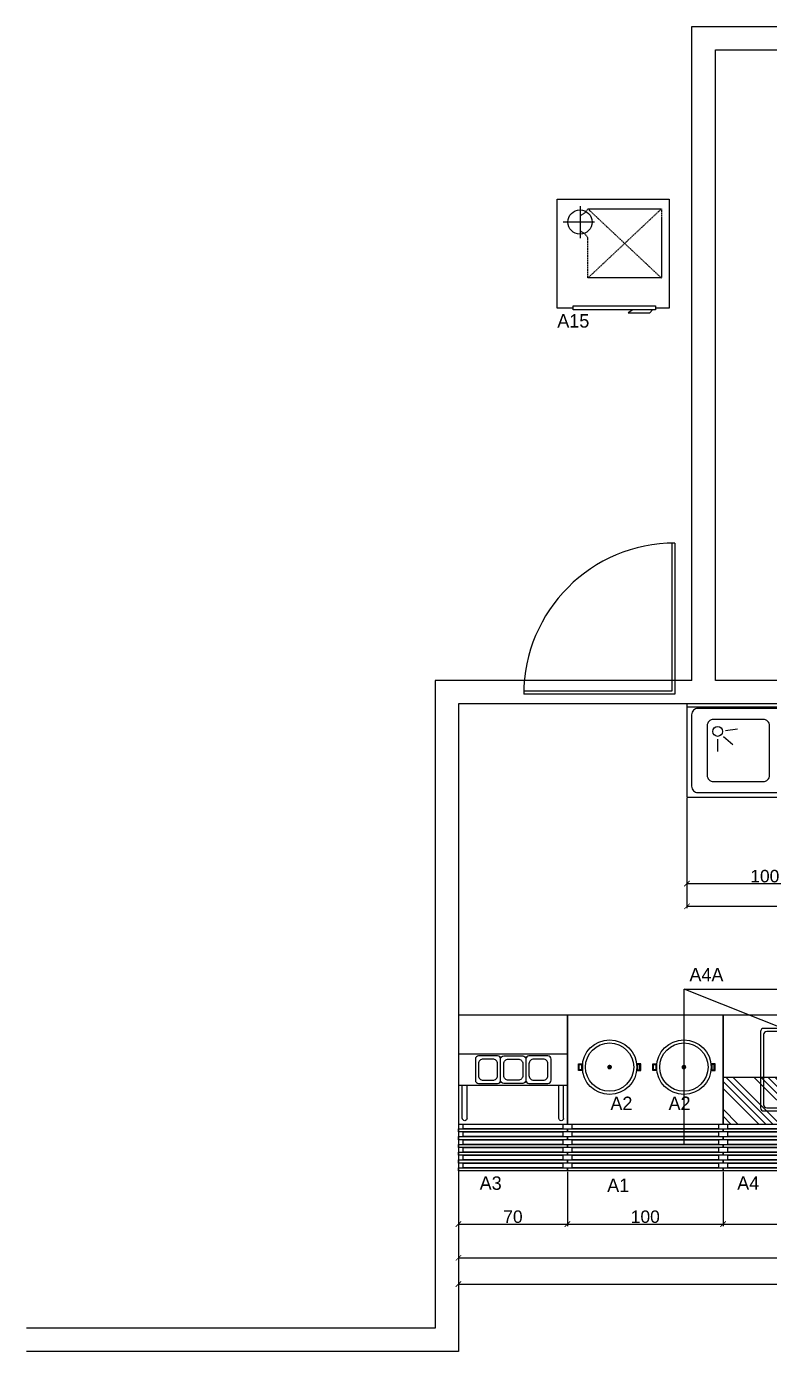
# Model space of a CAD drawing. Header units: inches. Extents: x -7958 to 7064, y 2 to 5825.
# Drawn here: x 5141 to 5618, y 576 to 1427 of the extents above; entities that cross this region are included whole.
import ezdxf
from ezdxf.enums import TextEntityAlignment as Align

# ---------------------------------------------------------------- set-up
doc = ezdxf.new("R2010")
doc.units = ezdxf.units.IN
doc.header["$MEASUREMENT"] = 0
doc.header["$PDMODE"] = 2
doc.header["$PDSIZE"] = 0.1
doc.linetypes.add('DASHED', pattern=[0.75, 0.5, -0.25])
doc.layers.add('CIHAZ', color=2, linetype='Continuous')
doc.layers.add('S2000-002 Çizgi', color=7, linetype='Continuous')
doc.styles.get("Standard").update_dxf_attribs({"font": 'arial.ttf'})
doc.styles.add('TAKSİM', font='GOTHIC.TTF', dxfattribs={"height": 20})
doc.dimstyles.new('ISO-25', dxfattribs={"dimtxt": 8, "dimasz": 3.5, "dimexe": 1.25, "dimexo": 0.625, "dimtad": 1, "dimdec": 0, "dimtxsty": 'Standard', "dimblk": 'ARCHTICK', "dimcen": 2.5, "dimadec": 0, "dimazin": 0, "dimtfac": 1, "dimtdec": 0, "dimtmove": 0, "dimatfit": 3, "dimfxl": 1, "dimarcsym": 0})

# ---------------------------------------------------------------- blocks, each defined once
blk = doc.blocks.new('A$C34105880')
at = {"layer": 'S2000-002 Çizgi'}
for p, q in [((2.48, 33.75), (2.48, 55)), ((5.51, 33.75), (5.51, 55)), ((64.49, 33.75), (64.49, 55)), ((67.52, 33.75), (67.52, 55))]:
    blk.add_line(p, q, dxfattribs=at)
for points in [[(0, 100), (70, 100), (70, 30), (0, 30)], [(0, 55), (0, 75), (70, 75), (70, 55)], [(0, 25), (70, 25), (70, 27), (0, 27)], [(3, 27), (67, 27), (67, 30), (3, 30)], [(0, 20), (70, 20), (70, 22), (0, 22)], [(3, 22), (67, 22), (67, 25), (3, 25)], [(3, 17), (67, 17), (67, 20), (3, 20)], [(0, 15), (70, 15), (70, 17), (0, 17)], [(0, 10), (70, 10), (70, 12), (0, 12)], [(3, 12), (67, 12), (67, 15), (3, 15)], [(3, 12), (67, 12), (67, 15), (3, 15)], [(3, 12), (67, 12), (67, 15), (3, 15)], [(3, 7), (67, 7), (67, 10), (3, 10)], [(3, 7), (67, 7), (67, 10), (3, 10)], [(0, 5), (70, 5), (70, 7), (0, 7)], [(0, 0), (70, 0), (70, 2), (0, 2)], [(3, 2), (67, 2), (67, 5), (3, 5)]]:
    blk.add_lwpolyline(points, close=True, dxfattribs=at)
for points in [[(12.5, 73.8), (24.7, 73.8, -0.414214), (26.7, 71.8), (26.7, 58.2, -0.414214), (24.7, 56.2), (12.5, 56.2, -0.414214), (10.5, 58.2), (10.5, 71.8, -0.414214)], [(15.5, 71.8), (21.7, 71.8, -0.414214), (24.7, 68.8), (24.7, 61.2, -0.414214), (21.7, 58.2), (15.5, 58.2, -0.414214), (12.5, 61.2), (12.5, 68.8, -0.414214)], [(40.9, 73.8), (28.7, 73.8, 0.414214), (26.7, 71.8), (26.7, 58.2, 0.414214), (28.7, 56.2), (40.9, 56.2, 0.414214), (42.9, 58.2), (42.9, 71.8, 0.414214)], [(37.9, 71.8), (31.7, 71.8, 0.414214), (28.7, 68.8), (28.7, 61.2, 0.414214), (31.7, 58.2), (37.9, 58.2, 0.414214), (40.9, 61.2), (40.9, 68.8, 0.414214)], [(44.9, 73.8), (57.1, 73.8, -0.414214), (59.1, 71.8), (59.1, 58.2, -0.414214), (57.1, 56.2), (44.9, 56.2, -0.414214), (42.9, 58.2), (42.9, 71.8, -0.414214)], [(47.9, 71.8), (54.1, 71.8, -0.414214), (57.1, 68.8), (57.1, 61.2, -0.414214), (54.1, 58.2), (47.9, 58.2, -0.414214), (44.9, 61.2), (44.9, 68.8, -0.414214)]]:
    blk.add_lwpolyline(points, format="xyb", close=True, dxfattribs=at)
for centre in [(4, 33.75), (66, 33.75), (66, 33.75)]:
    blk.add_arc(centre, 1.51, 180, 0, dxfattribs=at)
blk = doc.blocks.new('A$C4383204F')
at = {"layer": 'S2000-002 Çizgi'}
for points in [[(51, 32.5), (2, 32.5, 0.414214), (0, 30.5), (0, 2, 0.414214), (2, 0), (51, 0, 0.414214), (53, 2), (53, 30.5, 0.414214)], [(49, 30.5), (4, 30.5, 0.414214), (2, 28.5), (2, 4, 0.414214), (4, 2), (49, 2, 0.414214), (51, 4), (51, 28.5, 0.414214)]]:
    blk.add_lwpolyline(points, format="xyb", close=True, dxfattribs=at)
blk.add_lwpolyline([(29.68, 16.18), (22.18, 16.18), (22.18, 15.43), (29.68, 15.43)], close=True, dxfattribs=at)
blk.add_circle((25.93, 15.78), 3.82, dxfattribs=at)
blk = doc.blocks.new('A$C1FD55344')
at = {"layer": 'S2000-002 Çizgi'}
h = blk.add_hatch(dxfattribs=at)
h.set_pattern_fill('ANSI34', color=254, style=0)
h.set_pattern_definition([(45, (-7423.186, -591.372), (-13.470384, 13.470384), []), (45, (-7418.696, -591.372), (-13.470384, 13.470384), []), (45, (-7414.205, -591.372), (-13.470384, 13.470384), []), (45, (-7409.715, -591.372), (-13.470384, 13.470384), [])])
h.paths.add_polyline_path([(0, 30), (200, 30), (200, 60), (0, 60)])
for points in [[(0, 100), (200, 100), (200, 30), (0, 30)], [(0, 60), (200, 60), (200, 30), (0, 30)], [(0, 25), (200, 25), (200, 27), (0, 27)], [(3, 27), (197, 27), (197, 30), (3, 30)], [(0, 20), (200, 20), (200, 22), (0, 22)], [(3, 22), (197, 22), (197, 25), (3, 25)], [(3, 17), (197, 17), (197, 20), (3, 20)], [(0, 15), (200, 15), (200, 17), (0, 17)], [(0, 10), (200, 10), (200, 12), (0, 12)], [(3, 12), (197, 12), (197, 15), (3, 15)], [(3, 12), (197, 12), (197, 15), (3, 15)], [(3, 12), (197, 12), (197, 15), (3, 15)], [(3, 7), (197, 7), (197, 10), (3, 10)], [(3, 7), (197, 7), (197, 10), (3, 10)], [(0, 5), (200, 5), (200, 7), (0, 7)], [(0, 0), (200, 0), (200, 2), (0, 2)], [(3, 2), (197, 2), (197, 5), (3, 5)]]:
    blk.add_lwpolyline(points, close=True, dxfattribs=at)
at = {"layer": 'S2000-002 Çizgi', "extrusion": (0, 0, -1), "zscale": -1, "rotation": 90}
for p in [(-13.5, 38.5), (-78.5, 38.5), (-143.5, 38.5)]:
    blk.add_blockref('A$C4383204F', p, dxfattribs=at)
at = {"layer": 'S2000-002 Çizgi', "rotation": 90}
for p in [(78.5, 38.5), (143.5, 38.5)]:
    blk.add_blockref('A$C4383204F', p, dxfattribs=at)
blk = doc.blocks.new('A$C5B5611F4')
at = {"layer": 'CIHAZ', "color": 1}
for p, q in [((14.73, 68.47), (14.73, 47.92)), ((24.09, 58.19), (3.98, 58.19))]:
    blk.add_line(p, q, dxfattribs=at)
at = {"layer": 'CIHAZ', "color": 5, "linetype": 'DASHED'}
for p, q in [((19.82, 66.66), (67.01, 22.28)), ((67.01, 66.66), (19.82, 22.28))]:
    blk.add_line(p, q, dxfattribs=at)
at = {"layer": 'CIHAZ', "color": 5}
for points in [[(63.2, 1.82), (10.36, 1.82), (10.36, 4.32), (63.2, 4.32)], [(61.2, 1.82), (48.6, 1.82), (45.6, 0), (59.6, 0)]]:
    blk.add_lwpolyline(points, close=True, dxfattribs=at)
at = {"layer": 'CIHAZ', "color": 1}
blk.add_circle((14.73, 58.19), 7.76, dxfattribs=at)
at = {"layer": 'S2000-002 Çizgi', "linetype": 'DASHED'}
for p, q in [((19.82, 66.66), (67.01, 66.66)), ((67.01, 66.66), (67.01, 22.28)), ((19.82, 22.28), (19.82, 48.05)), ((67.01, 22.28), (19.82, 22.28))]:
    blk.add_line(p, q, dxfattribs=at)
at = {"layer": 'S2000-002 Çizgi'}
blk.add_lwpolyline([(10.36, 2.81), (0, 2.81), (0, 72.81), (72, 72.81), (72, 2.81), (63.2, 2.81)], dxfattribs=at)
at = {"layer": 'S2000-002 Çizgi', "linetype": 'DASHED'}
for centre, radius, start, end in [((11.6, 71.22), 9.4, 291.20794, 330.95663), ((11, 43.02), 10.16, 29.6907, 66.77515)]:
    blk.add_arc(centre, radius, start, end, dxfattribs=at)
blk = doc.blocks.new('A$C56906B91')
at = {"layer": 'S2000-002 Çizgi'}
for p, q in [((24.66, 42.76), (32.47, 43.87)), ((19.52, 37.29), (19.52, 29.4)), ((23.43, 38.95), (29.53, 33.94))]:
    blk.add_line(p, q, dxfattribs=at)
for points in [[(0, 58), (100, 58), (100, 60), (0, 60)], [(0, 0), (100, 0), (100, 60), (0, 60)]]:
    blk.add_lwpolyline(points, close=True, dxfattribs=at)
for points in [[(7, 3), (93, 3, 0.414214), (97, 7), (97, 53, 0.414214), (93, 57), (7, 57, 0.414214), (3, 53), (3, 7, 0.414214)], [(17, 10), (49, 10, 0.414214), (53, 14), (53, 46, 0.414214), (49, 50), (17, 50, 0.414214), (13, 46), (13, 14, 0.414214)]]:
    blk.add_lwpolyline(points, format="xyb", close=True, dxfattribs=at)
blk.add_circle((19.71, 42.26), 3.19, dxfattribs=at)
blk = doc.blocks.new('A$C3A904247')
at = {"layer": 'S2000-002 Çizgi'}
for points in [[(2.48, 15.29), (0, 15.29), (0, 19.71), (2.48, 19.71)], [(1.98, 15.79), (0.5, 15.79), (0.5, 19.21), (1.98, 19.21)], [(37.48, 15.29), (39.96, 15.29), (39.96, 19.71), (37.48, 19.71)], [(37.98, 15.79), (39.46, 15.79), (39.46, 19.21), (37.98, 19.21)]]:
    blk.add_lwpolyline(points, close=True, dxfattribs=at)
at = {"layer": 'S2000-002 Çizgi', "const_width": 1.5}
blk.add_lwpolyline([(19.23, 17.5, 1), (20.73, 17.5, 1)], format="xyb", close=True, dxfattribs=at)
at = {"layer": 'S2000-002 Çizgi'}
for radius in [17.5, 15.5]:
    blk.add_circle((19.98, 17.5), radius, dxfattribs=at)
blk = doc.blocks.new('ertye')
at = {"color": 7}
for points in [[(5346.78, 6525.24), (5429.19, 6477.66), (5381.61, 6395.25)], [(5347.75, 6526.92), (5431.84, 6478.37), (5383.29, 6394.28)]]:
    blk.add_lwpolyline(points, dxfattribs=at)
blk.add_arc((5431.84, 6478.37), 97.1, 150, 240, dxfattribs=at)
blk = doc.blocks.new('_ArchTick')
at = {"color": 0, "linetype": 'ByBlock', "const_width": 0.15}
blk.add_lwpolyline([(-0.5, -0.5), (0.5, 0.5)], dxfattribs=at)
blk = doc.blocks.new('*D457')
at = {"color": 0, "lineweight": -2, "transparency": 16777216}
for p, q in [((5418.13, 691.64), (5418.13, 656.84)), ((5488.13, 691.64), (5488.13, 656.84)), ((5418.13, 658.09), (5488.13, 658.09))]:
    blk.add_line(p, q, dxfattribs=at)
at = {"layer": 'Defpoints', "color": 0, "transparency": 16777216}
for p in [(5418.13, 692.27), (5488.13, 692.27), (5488.13, 658.09)]:
    blk.add_point(p, dxfattribs=at)
at = {"color": 0, "lineweight": -2, "transparency": 16777216, "xscale": 3.5, "yscale": 3.5, "zscale": 3.5, "rotation": 180}
blk.add_blockref('_ArchTick', (5418.13, 658.09), dxfattribs=at)
at = {"color": 0, "lineweight": -2, "transparency": 16777216, "xscale": 3.5, "yscale": 3.5, "zscale": 3.5}
blk.add_blockref('_ArchTick', (5488.13, 658.09), dxfattribs=at)
at = {"color": 0, "transparency": 16777216, "insert": (5453.13, 662.8), "char_height": 8, "attachment_point": 5}
blk.add_mtext('70', dxfattribs=at)
blk = doc.blocks.new('*D458')
at = {"color": 0, "lineweight": -2, "transparency": 16777216}
for p, q in [((5488.13, 691.64), (5488.13, 656.84)), ((5588.13, 691.64), (5588.13, 656.84)), ((5488.13, 658.09), (5588.13, 658.09))]:
    blk.add_line(p, q, dxfattribs=at)
at = {"layer": 'Defpoints', "color": 0, "transparency": 16777216}
for p in [(5488.13, 692.27), (5588.13, 692.27), (5588.13, 658.09)]:
    blk.add_point(p, dxfattribs=at)
at = {"color": 0, "lineweight": -2, "transparency": 16777216, "xscale": 3.5, "yscale": 3.5, "zscale": 3.5, "rotation": 180}
blk.add_blockref('_ArchTick', (5488.13, 658.09), dxfattribs=at)
at = {"color": 0, "lineweight": -2, "transparency": 16777216, "xscale": 3.5, "yscale": 3.5, "zscale": 3.5}
blk.add_blockref('_ArchTick', (5588.13, 658.09), dxfattribs=at)
at = {"color": 0, "transparency": 16777216, "insert": (5538.13, 662.8), "char_height": 8, "attachment_point": 5}
blk.add_mtext('100', dxfattribs=at)
blk = doc.blocks.new('*D459')
at = {"color": 0, "lineweight": -2, "transparency": 16777216}
for p, q in [((5588.13, 691.64), (5588.13, 656.84)), ((5788.13, 691.64), (5788.13, 656.84)), ((5588.13, 658.09), (5788.13, 658.09))]:
    blk.add_line(p, q, dxfattribs=at)
at = {"layer": 'Defpoints', "color": 0, "transparency": 16777216}
for p in [(5588.13, 692.27), (5788.13, 692.27), (5788.13, 658.09)]:
    blk.add_point(p, dxfattribs=at)
at = {"color": 0, "lineweight": -2, "transparency": 16777216, "xscale": 3.5, "yscale": 3.5, "zscale": 3.5, "rotation": 180}
blk.add_blockref('_ArchTick', (5588.13, 658.09), dxfattribs=at)
at = {"color": 0, "lineweight": -2, "transparency": 16777216, "xscale": 3.5, "yscale": 3.5, "zscale": 3.5}
blk.add_blockref('_ArchTick', (5788.13, 658.09), dxfattribs=at)
at = {"color": 0, "transparency": 16777216, "insert": (5688.13, 662.8), "char_height": 8, "attachment_point": 5}
blk.add_mtext('200', dxfattribs=at)
blk = doc.blocks.new('*D462')
at = {"color": 0, "lineweight": -2, "transparency": 16777216}
for p, q in [((5418.13, 691.64), (5418.13, 635.14)), ((6099.13, 691.64), (6099.13, 635.14)), ((5418.13, 636.39), (6099.13, 636.39))]:
    blk.add_line(p, q, dxfattribs=at)
at = {"layer": 'Defpoints', "color": 0, "transparency": 16777216}
for p in [(5418.13, 692.27), (6099.13, 692.27), (6099.13, 636.39)]:
    blk.add_point(p, dxfattribs=at)
at = {"color": 0, "lineweight": -2, "transparency": 16777216, "xscale": 3.5, "yscale": 3.5, "zscale": 3.5, "rotation": 180}
blk.add_blockref('_ArchTick', (5418.13, 636.39), dxfattribs=at)
at = {"color": 0, "lineweight": -2, "transparency": 16777216, "xscale": 3.5, "yscale": 3.5, "zscale": 3.5}
blk.add_blockref('_ArchTick', (6099.13, 636.39), dxfattribs=at)
at = {"color": 0, "transparency": 16777216, "insert": (5758.63, 641.1), "char_height": 8, "attachment_point": 5}
blk.add_mtext('681', dxfattribs=at)
blk = doc.blocks.new('*D463')
at = {"color": 0, "lineweight": -2, "transparency": 16777216}
for p, q in [((5564.9, 931.64), (5564.9, 875.56)), ((5664.9, 919.59), (5664.9, 875.56)), ((5564.9, 876.81), (5664.9, 876.81))]:
    blk.add_line(p, q, dxfattribs=at)
at = {"layer": 'Defpoints', "color": 0, "transparency": 16777216}
for p in [(5564.9, 932.27), (5664.9, 920.21), (5664.9, 876.81)]:
    blk.add_point(p, dxfattribs=at)
at = {"color": 0, "lineweight": -2, "transparency": 16777216, "xscale": 3.5, "yscale": 3.5, "zscale": 3.5, "rotation": 180}
blk.add_blockref('_ArchTick', (5564.9, 876.81), dxfattribs=at)
at = {"color": 0, "lineweight": -2, "transparency": 16777216, "xscale": 3.5, "yscale": 3.5, "zscale": 3.5}
blk.add_blockref('_ArchTick', (5664.9, 876.81), dxfattribs=at)
at = {"color": 0, "transparency": 16777216, "insert": (5614.9, 881.52), "char_height": 8, "attachment_point": 5}
blk.add_mtext('100', dxfattribs=at)
blk = doc.blocks.new('*D466')
at = {"color": 0, "lineweight": -2, "transparency": 16777216}
for p, q in [((5564.9, 931.64), (5564.9, 860.95)), ((6012.9, 921.64), (6012.9, 860.95)), ((5564.9, 862.2), (6012.9, 862.2))]:
    blk.add_line(p, q, dxfattribs=at)
at = {"layer": 'Defpoints', "color": 0, "transparency": 16777216}
for p in [(5564.9, 932.27), (6012.9, 922.27), (6012.9, 862.2)]:
    blk.add_point(p, dxfattribs=at)
at = {"color": 0, "lineweight": -2, "transparency": 16777216, "xscale": 3.5, "yscale": 3.5, "zscale": 3.5, "rotation": 180}
blk.add_blockref('_ArchTick', (5564.9, 862.2), dxfattribs=at)
at = {"color": 0, "lineweight": -2, "transparency": 16777216, "xscale": 3.5, "yscale": 3.5, "zscale": 3.5}
blk.add_blockref('_ArchTick', (6012.9, 862.2), dxfattribs=at)
at = {"color": 0, "transparency": 16777216, "insert": (5788.9, 866.91), "char_height": 8, "attachment_point": 5}
blk.add_mtext('448', dxfattribs=at)
blk = doc.blocks.new('*D469')
at = {"color": 0, "lineweight": -2, "transparency": 16777216}
for p, q in [((6102.13, 698.61), (6102.13, 618.31)), ((5418.13, 635.77), (5418.13, 618.31)), ((5418.13, 619.56), (6102.13, 619.56))]:
    blk.add_line(p, q, dxfattribs=at)
at = {"layer": 'Defpoints', "color": 0, "transparency": 16777216}
for p in [(6102.13, 699.23), (5418.13, 636.39), (6102.13, 619.56)]:
    blk.add_point(p, dxfattribs=at)
at = {"color": 0, "lineweight": -2, "transparency": 16777216, "xscale": 3.5, "yscale": 3.5, "zscale": 3.5, "rotation": 180}
blk.add_blockref('_ArchTick', (5418.13, 619.56), dxfattribs=at)
at = {"color": 0, "lineweight": -2, "transparency": 16777216, "xscale": 3.5, "yscale": 3.5, "zscale": 3.5}
blk.add_blockref('_ArchTick', (6102.13, 619.56), dxfattribs=at)
at = {"color": 0, "transparency": 16777216, "insert": (5760.13, 624.27), "char_height": 8, "attachment_point": 5}
blk.add_mtext('684', dxfattribs=at)

msp = doc.modelspace()

# ---------------------------------------------------------------- linework, layer by layer
for p, q in [((5568.13, 1427.27), (7063.54, 1427.27)), ((5568.13, 1007.27), (5568.13, 1427.27)), ((5583.13, 1412.27), (6128.54, 1412.27)), ((5583.13, 1007.27), (5583.13, 1412.27)), ((5568.13, 1007.27), (5403.13, 1007.27)), ((5403.13, 1007.27), (5403.13, 591.27)), ((6128.54, 1007.27), (5583.13, 1007.27)), ((6143.54, 992.27), (5418.13, 992.27)), ((5418.13, 992.27), (5418.13, 576.27)), ((5813.13, 709), (5563.13, 809)), ((5403.13, 591.27), (5140.69, 591.27)), ((5418.13, 576.27), (5140.69, 576.27))]:
    msp.add_line(p, q)
for points in [[(5813.13, 709), (5563.13, 709), (5563.13, 809), (5813.13, 809)], [(5488.13, 722.27), (5588.13, 722.27), (5588.13, 792.27), (5488.13, 792.27)]]:
    msp.add_lwpolyline(points, close=True)
at = {"layer": 'S2000-002 Çizgi'}
for points in [[(5588.13, 717.27), (5488.13, 717.27), (5488.13, 719.27), (5588.13, 719.27)], [(5585.13, 719.27), (5491.13, 719.27), (5491.13, 722.27), (5585.13, 722.27)], [(5585.13, 714.27), (5491.13, 714.27), (5491.13, 717.27), (5585.13, 717.27)], [(5588.13, 712.27), (5488.13, 712.27), (5488.13, 714.27), (5588.13, 714.27)], [(5588.13, 707.27), (5488.13, 707.27), (5488.13, 709.27), (5588.13, 709.27)], [(5585.13, 709.27), (5491.13, 709.27), (5491.13, 712.27), (5585.13, 712.27)], [(5585.13, 704.27), (5491.13, 704.27), (5491.13, 707.27), (5585.13, 707.27)], [(5585.13, 704.27), (5491.13, 704.27), (5491.13, 707.27), (5585.13, 707.27)], [(5585.13, 704.27), (5491.13, 704.27), (5491.13, 707.27), (5585.13, 707.27)], [(5588.13, 702.27), (5488.13, 702.27), (5488.13, 704.27), (5588.13, 704.27)], [(5588.13, 697.27), (5488.13, 697.27), (5488.13, 699.27), (5588.13, 699.27)], [(5585.13, 699.27), (5491.13, 699.27), (5491.13, 702.27), (5585.13, 702.27)], [(5585.13, 699.27), (5491.13, 699.27), (5491.13, 702.27), (5585.13, 702.27)], [(5588.13, 692.27), (5488.13, 692.27), (5488.13, 694.27), (5588.13, 694.27)], [(5585.13, 694.27), (5491.13, 694.27), (5491.13, 697.27), (5585.13, 697.27)]]:
    msp.add_lwpolyline(points, close=True, dxfattribs=at)

# ---------------------------------------------------------------- block references
at = {"rotation": 300.0001289726322}
msp.add_blockref('ertye', (-2769.17, 2463.31), dxfattribs=at)
at = {"xscale": -1}
msp.add_blockref('A$C1FD55344', (5788.13, 692.27), dxfattribs=at)
for p in [(5495.22, 741.42), (5542.95, 741.42)]:
    msp.add_blockref('A$C3A904247', p)
at = {"layer": 'S2000-002 Çizgi'}
for name, p in [('A$C5B5611F4', (5481.47, 1243.47)), ('A$C56906B91', (5564.9, 932.27))]:
    msp.add_blockref(name, p, dxfattribs=at)
at = {"layer": 'S2000-002 Çizgi', "xscale": -1}
msp.add_blockref('A$C34105880', (5488.13, 692.27), dxfattribs=at)

# ---------------------------------------------------------------- texts
at = {"style": 'TAKSİM'}
for s, p in [('A15', (5491.9, 1233.9)), ('A4A', (5577.4, 813.99)), ('A2', (5522.8, 731.32)), ('A2', (5560.15, 731.32)), ('A3', (5438.82, 680.1)), ('A1', (5520.73, 678.71)), ('A4', (5604.23, 680.1))]:
    msp.add_text(s, height=8.64, dxfattribs=at).set_placement(p, align=Align.CENTER)

# ---------------------------------------------------------------- dimensions: what is measured, and where the dimension line sits
at = {"color": 1}
for base, p1, p2, picture, middle in [((5664.9, 876.81), (5564.9, 932.27), (5664.9, 920.21), '*D463', (5614.9, 881.52)), ((6012.9, 862.2), (5564.9, 932.27), (6012.9, 922.27), '*D466', (5788.9, 866.91)), ((6102.13, 619.56), (5418.13, 636.39), (6102.13, 699.23), '*D469', (5760.13, 624.27)), ((5488.13, 658.09), (5418.13, 692.27), (5488.13, 692.27), '*D457', (5453.13, 662.8)), ((6099.13, 636.39), (5418.13, 692.27), (6099.13, 692.27), '*D462', (5758.63, 641.1)), ((5588.13, 658.09), (5488.13, 692.27), (5588.13, 692.27), '*D458', (5538.13, 662.8)), ((5788.13, 658.09), (5588.13, 692.27), (5788.13, 692.27), '*D459', (5688.13, 662.8))]:
    dim = msp.add_linear_dim(base=base, p1=p1, p2=p2, dimstyle='ISO-25', dxfattribs=at)
    dim.commit()
    dim.dimension.update_dxf_attribs({"geometry": picture, "text_midpoint": middle})

doc.saveas('drawing.dxf')
